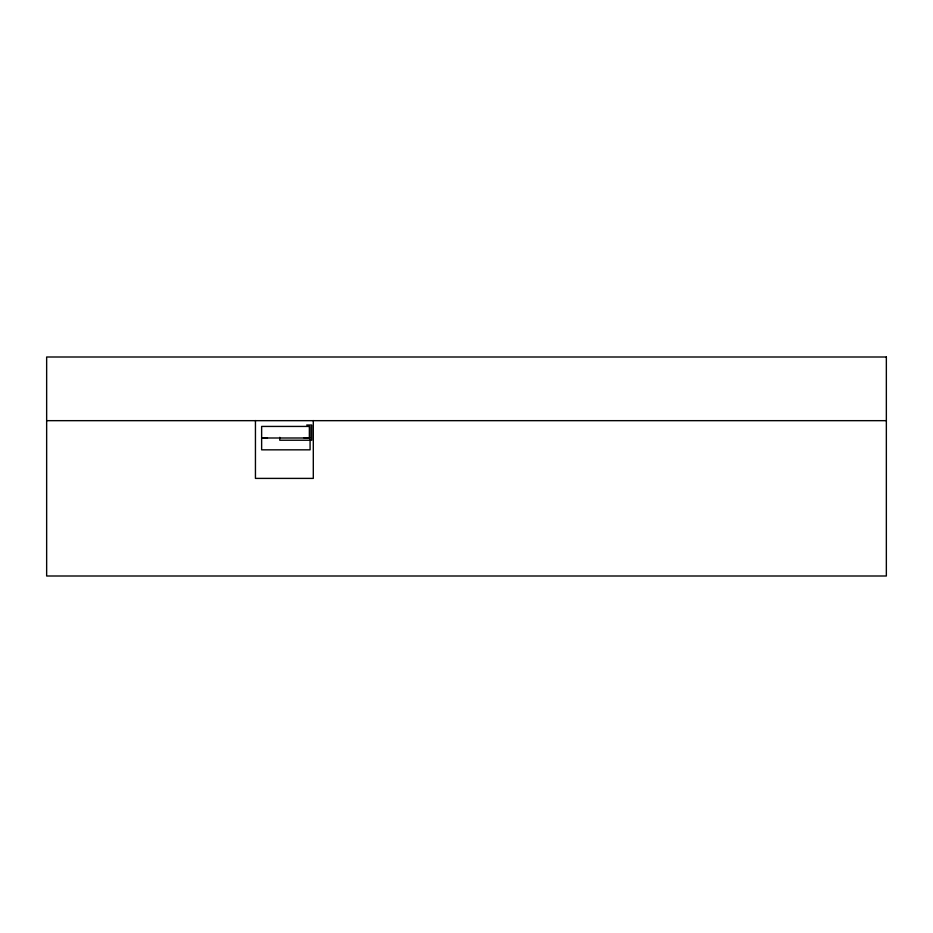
<?xml version="1.0" encoding="UTF-8"?>
<svg xmlns="http://www.w3.org/2000/svg" width="933" height="933" viewBox="0 0 933 933"><rect width="100%" height="100%" fill="white"/><g stroke="black" fill="none" stroke-linecap="round" stroke-linejoin="round"><path stroke-width="1.4" d="M46.65 420.666L886.35 420.666M306.7 425.028L311.727 425.028L311.727 440.224L279.76 440.224L279.76 437.344M262.29 437.694L267.479 437.997M304.485 437.694L309.359 437.694L309.359 426.428M304.17 437.997L310.001 437.997M261.637 437.997L310.083 437.997L310.083 426.428L261.637 426.428L261.637 449.834L310.083 449.834L310.083 439.315M313.301 420.55L313.301 478.396L255.444 478.396L255.444 420.55M886.35 357.001L46.65 357.001L46.65 575.999L886.35 575.999L886.35 357.001"/></g></svg>
